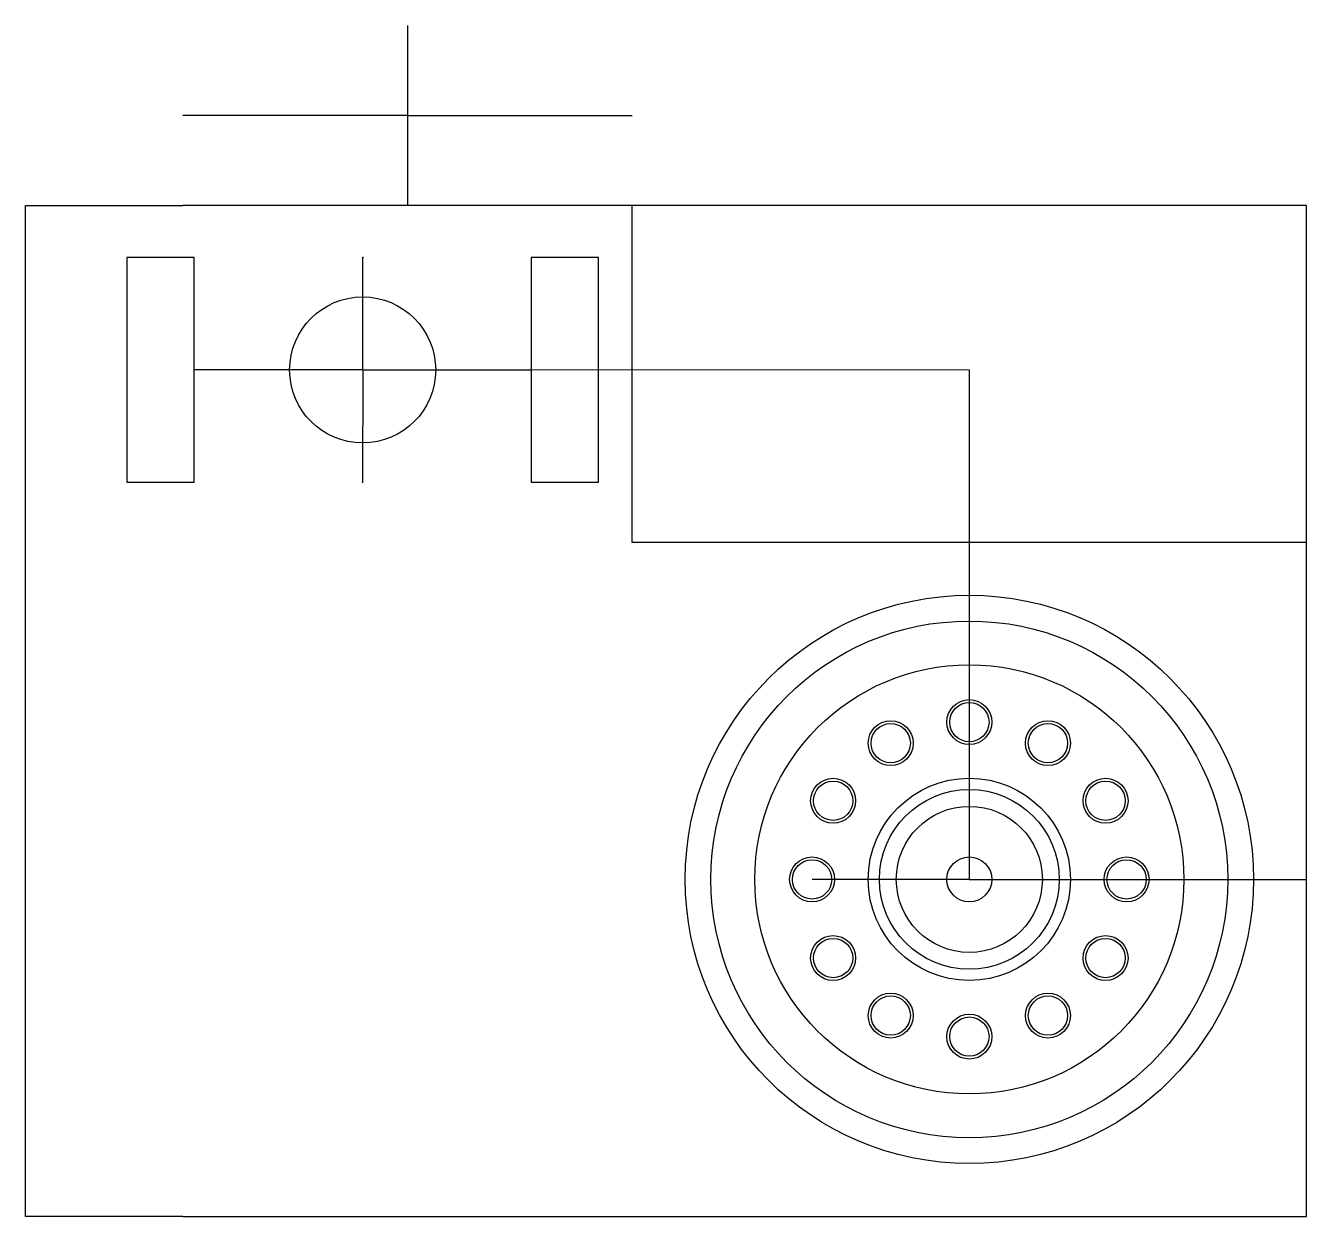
# Model space of a CAD drawing. Header units: centimetres. Extents: x -4.2 to 1.5, y -1.5 to 3.8.
import ezdxf

# ---------------------------------------------------------------- set-up
doc = ezdxf.new("R2010")
doc.units = ezdxf.units.CM
doc.header["$MEASUREMENT"] = 0
doc.layers.add('Holder-main-Actuator-balancer v3_Post Sketch', color=7, linetype='Continuous')
doc.layers.add('Holder-main-Actuator-balancer v3_Pre Sketch', color=7, linetype='Continuous')

msp = doc.modelspace()

# ---------------------------------------------------------------- linework, layer by layer
at = {"layer": 'Holder-main-Actuator-balancer v3_Post Sketch'}
for p, q in [((-2.5, 3.8), (-2.5, 3)), ((-2.5, 3.4), (-3.5, 3.4)), ((-2.5, 3.4), (-1.5, 3.4)), ((-4.2, 3), (-3.5, 3)), ((-4.2, -1.5), (-4.2, 3)), ((1.5, 3), (-3.5, 3)), ((-1.5, 1.5), (-1.5, 3)), ((1.5, 0), (1.5, 3)), ((1.5, -1.5), (1.5, 3)), ((-3.7499, 2.7675), (-3.7499, 1.7675)), ((-3.4499, 2.7675), (-3.7499, 2.7675)), ((-3.4499, 1.7675), (-3.4499, 2.7675)), ((-3.4499, 2.2675), (-3.4499, 2.7675)), ((-2.6999, 2.2675), (-2.6999, 2.7675)), ((-1.65, 2.7673), (-1.95, 2.7673)), ((-1.95, 2.7673), (-1.95, 1.7673)), ((-1.65, 1.7673), (-1.65, 2.7673)), ((-2.6999, 2.2675), (-3.4499, 2.2675)), ((-2.6999, 2.2675), (-2.7, 1.7675)), ((0.0001, 2.267), (-2.6999, 2.2675)), ((-2.6999, 2.2675), (-1.9499, 2.2673)), ((-1.9499, 2.2673), (-1.95, 1.7673)), ((0, 1.517), (0.0001, 2.267)), ((-3.7499, 1.7675), (-3.4499, 1.7675)), ((-1.95, 1.7673), (-1.65, 1.7673)), ((1.5, 1.5), (-1.5, 1.5)), ((0, 0), (0, 1.517)), ((0, 0), (-0.7, 0)), ((0, 0), (1.5, 0)), ((-3.5, -1.5), (-4.2, -1.5)), ((-3.5, -1.5), (1.5, -1.5))]:
    msp.add_line(p, q, dxfattribs=at)
for centre, radius in [((-2.6999, 2.2675), 0.325), ((0, 0), 1.2645), ((0, 0), 1.15), ((0, 0), 0.955), ((0, 0.7), 0.1), ((-0.35, 0.6062), 0.1), ((0.35, 0.6062), 0.1), ((-0.6062, 0.35), 0.1), ((0, 0), 0.45), ((0.6062, 0.35), 0.1), ((0, 0), 0.325), ((-0.7, 0), 0.1), ((0, 0), 0.1), ((0.7, 0), 0.1), ((-0.6062, -0.35), 0.1), ((0.6062, -0.35), 0.1), ((-0.35, -0.6062), 0.1), ((0.35, -0.6062), 0.1), ((0, -0.7), 0.1)]:
    msp.add_circle(centre, radius, dxfattribs=at)
for p in [(-2.6999, 2.7675), (-2.6999, 2.7675), (-2.7, 1.7675), (0, 0), (0, 0)]:
    msp.add_point(p, dxfattribs=at)
at = {"layer": 'Holder-main-Actuator-balancer v3_Pre Sketch'}
msp.add_line((0, 0), (-0.7, 0), dxfattribs=at)
for centre, radius in [((0, 0), 0.955), ((0, 0.7), 0.0875), ((-0.35, 0.6062), 0.0875), ((0.35, 0.6062), 0.0875), ((-0.6062, 0.35), 0.0875), ((0, 0), 0.4), ((0.6062, 0.35), 0.0875), ((0, 0), 0.325), ((-0.7, 0), 0.0875), ((0, 0), 0.1), ((0.7, 0), 0.0875), ((-0.6062, -0.35), 0.0875), ((0.6062, -0.35), 0.0875), ((-0.35, -0.6062), 0.0875), ((0.35, -0.6062), 0.0875), ((0, -0.7), 0.0875)]:
    msp.add_circle(centre, radius, dxfattribs=at)
msp.add_point((0, 0), dxfattribs=at)

doc.saveas('drawing.dxf')
